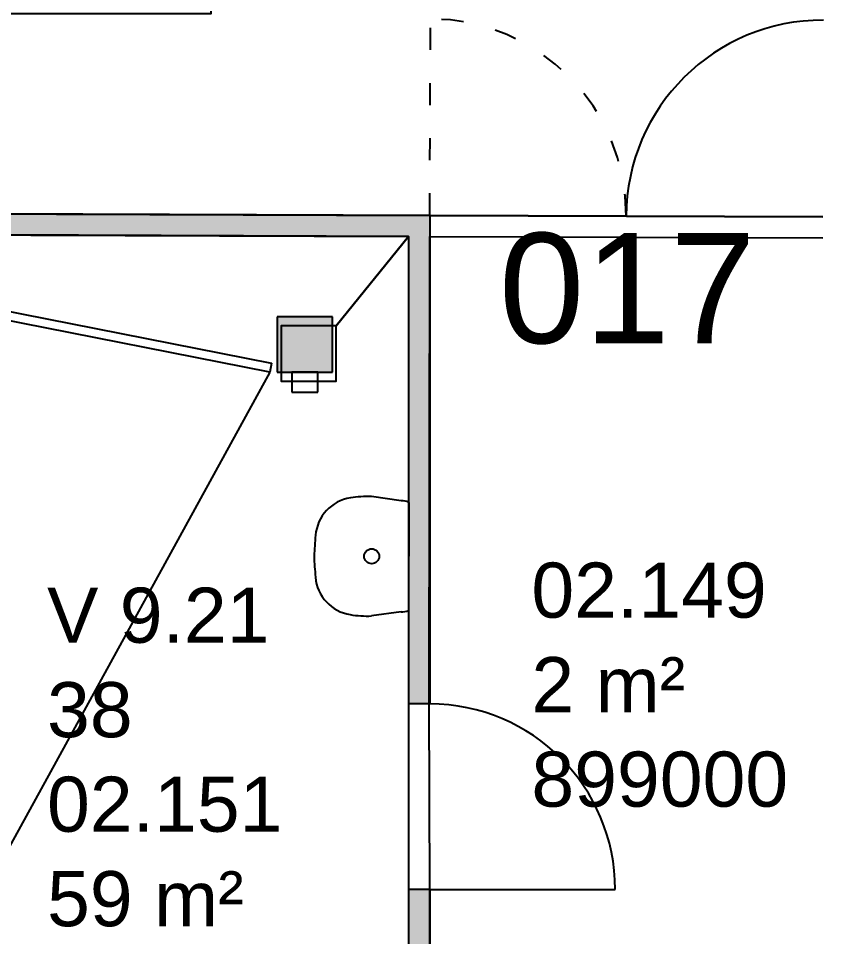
# Model space of a CAD drawing. Header units: metres. Extents: x -1 to 148, y -1 to 108.
# Drawn here: x 40.512 to 44.893, y 47.425 to 52.423 of the extents above; entities that cross this region are included whole.
import ezdxf

# ---------------------------------------------------------------- set-up
doc = ezdxf.new("R2010")
doc.units = ezdxf.units.M
doc.header["$MEASUREMENT"] = 0
doc.linetypes.add('ACAD_ISO03W100', pattern=[30, 12, -18])
doc.layers.get('0').update_dxf_attribs({"linetype": 'CONTINUOUS'})
doc.layers.add('Unchanged', color=8, linetype='CONTINUOUS')
doc.layers.add('Unchanged Layer Off', color=2, linetype='CONTINUOUS')
doc.styles.add('ARIAL', font='arial.ttf')

# ---------------------------------------------------------------- blocks, each defined once
blk = doc.blocks.new('Tuer')
at = {"layer": 'Unchanged'}
blk.add_line((0, 0), (0, 0.82), dxfattribs=at)
blk.add_arc((0, 0), 0.82, 90, 180, dxfattribs=at)
blk = doc.blocks.new('Raumstempel')
at = {"layer": 'Unchanged', "linetype": 'ByBlock', "style": 'ARIAL'}
for tag, p in [('HOERSAALNUMMER', (0, 1.0286)), ('ANZAHL PLAETZE', (0, 0.5143)), ('RAUMNUMMER', (0, 0)), ('FLÄCHE', (0, -0.5143)), ('INSTITUTSNUMMER1', (0, -1.0286)), ('INSTITUTSNUMMER2', (0, -1.5429))]:
    blk.add_attdef(tag, p, '', height=0.3, dxfattribs=at)

msp = doc.modelspace()

# ---------------------------------------------------------------- hatches: boundary and pattern name
at = {"layer": 'Unchanged'}
h = msp.add_hatch(color=256, dxfattribs=at)
h.paths.add_polyline_path([(42.6381, 48.6913), (42.7531, 48.6913), (42.7531, 51.3509), (35.5045, 51.3761), (35.5041, 51.2611), (42.6381, 51.2363)])
h.paths.add_polyline_path([(42.7531, 47.6813), (42.6381, 47.6813), (42.6381, 44.106), (34.4058, 44.1346), (34.4056, 44.1346), (34.4056, 44.0196), (42.6381, 43.991), (42.6381, 41.5322), (42.7531, 41.5322)])
h = msp.add_hatch(color=256, dxfattribs=at)
h.dxf.hatch_style = 1
h.paths.add_polyline_path([(35.0265, 50.8076), (34.7265, 50.8076), (34.7265, 50.5076), (35.0265, 50.5076)])
h.paths.add_polyline_path([(42.2229, 50.7976), (41.9229, 50.7976), (41.9229, 50.4976), (42.2229, 50.4976)])

# ---------------------------------------------------------------- linework, layer by layer
at = {"layer": 'Unchanged', "linetype": 'ACAD_ISO03W100', "ltscale": 0.01}
msp.add_line((42.7531, 51.3509), (42.7568, 52.4209), dxfattribs=at)
at = {"layer": 'Unchanged'}
for p, q in [((42.7531, 51.3509), (35.5045, 51.3761)), ((42.7531, 51.3509), (42.7531, 48.6913)), ((42.6381, 51.2363), (35.5041, 51.2611)), ((42.6381, 51.2363), (42.6381, 48.6913)), ((41.8823, 50.4976), (39.6584, 46.4516)), ((42.7531, 48.6913), (42.6381, 48.6913)), ((42.7531, 47.6813), (42.6381, 47.6813)), ((42.6381, 47.6813), (42.6381, 44.106)), ((42.7531, 47.6813), (42.7531, 41.5322))]:
    msp.add_line(p, q, dxfattribs=at)
at = {"layer": 'Unchanged', "ltscale": 0.2}
for p, q in [((39.1447, 51.0878), (41.892, 50.5467)), ((41.8823, 50.4976), (39.1351, 51.0387)), ((41.9229, 50.7976), (41.9229, 50.4976)), ((42.2229, 50.7976), (41.9229, 50.7976)), ((42.2229, 50.4976), (42.2229, 50.7976)), ((41.892, 50.5467), (41.8823, 50.4976)), ((41.9229, 50.4976), (42.2229, 50.4976)), ((42.0019, 50.4976), (42.0019, 50.3876)), ((42.1439, 50.4976), (42.0019, 50.4976)), ((42.1439, 50.3876), (42.1439, 50.4976)), ((42.0019, 50.3876), (42.1439, 50.3876))]:
    msp.add_line(p, q, dxfattribs=at)
at = {"layer": 'Unchanged', "linetype": 'Continuous'}
for p, q in [((42.5973, 49.7966), (42.4358, 49.8202)), ((42.6384, 49.7885), (42.6377, 49.2009)), ((42.5966, 49.1929), (42.435, 49.1702))]:
    msp.add_line(p, q, dxfattribs=at)
msp.add_circle((42.4368, 49.4952), 0.0409, dxfattribs=at)
at = {"layer": 'Unchanged', "linetype": 'ACAD_ISO03W100', "ltscale": 0.01}
msp.add_arc((42.7531, 51.3509), 1.07, 359.8007, 89.8007, dxfattribs=at)
at = {"layer": 'Unchanged'}
msp.add_arc((44.893, 51.3435), 1.07, 89.8007, 179.8007, dxfattribs=at)
at = {"layer": 'Unchanged', "linetype": 'Continuous'}
for centre, radius, start, end in [((42.3555, 49.5903), 0.2255, 98.9245, 175.1604), ((42.4154, 49.2074), 0.6131, 88.0899, 98.8711), ((42.6019, 49.7116), 0.0852, 64.5821, 93.0717), ((46.1558, 49.2684), 4.0394, 175.159, 176.7761), ((45.9386, 49.6998), 3.8214, 183.0637, 184.7772), ((42.3553, 49.4002), 0.2255, 184.7541, 260.9891), ((42.6014, 49.278), 0.0852, 266.7885, 295.241), ((42.4161, 49.7831), 0.6131, 260.989, 271.7703)]:
    msp.add_arc(centre, radius, start, end, dxfattribs=at)
at = {"layer": 'Unchanged Layer Off', "flags": 128}
for points in [[(44.893, 51.3435), (42.7531, 51.3509), (35.6325, 51.3757), (35.6325, 52.4496), (35.2417, 52.4496), (35.0105, 52.7105), (35.0105, 55.9317), (35.1714, 56.1255), (4.6523, 56.2081), (4.6523, 58.5764), (4.5318, 58.5764), (4.5318, 58.2231), (4.4212, 58.1141), (4.4206, 57.2374), (4.5646, 57.0918), (4.5646, 52.3369), (3.6825, 51.4443), (2.0973, 51.4443), (1.2518, 52.3034), (1.2518, 57.0422), (1.3496, 57.136), (1.3496, 58.0883), (1, 58.4325), (1, 72.1059)], [(44.893, 51.3435), (42.7531, 51.3509), (35.6325, 51.3757), (35.6325, 52.4496), (41.5625, 52.4496), (41.5625, 56.1259), (35.6138, 56.1255), (35.6138, 57.2099), (35.6138, 57.2099), (42.7915, 57.2099), (45.031, 57.1666)], [(33.1584, 23.9093), (33.1584, 52.4287), (35.2417, 52.4287), (35.2417, 52.4496), (35.6325, 52.4496), (35.6325, 51.3757), (42.7531, 51.3509), (44.893, 51.3435)], [(42.7531, 26.2691), (42.7531, 27.2791), (42.7531, 33.4459), (42.7531, 34.456), (42.7531, 40.5221), (42.7531, 41.5322), (42.7531, 47.6813), (42.7493, 48.6913), (42.7531, 51.2359), (42.7531, 51.2359), (44.893, 51.2285)]]:
    msp.add_lwpolyline(points, dxfattribs=at)
msp.add_lwpolyline([(34.4056, 51.265), (34.8146, 50.7761), (34.8146, 50.4761), (35.1146, 50.4761), (35.1146, 50.7761), (34.8146, 50.7761), (34.4056, 51.265), (42.6381, 51.2363), (42.2433, 50.7487), (41.9433, 50.7487), (41.9433, 50.4487), (42.2433, 50.4487), (42.2433, 50.7487), (42.6381, 51.2363), (42.6381, 44.106), (34.4056, 44.1346), (34.4056, 51.265)], close=True, dxfattribs=at)

# ---------------------------------------------------------------- block references
ref = msp.add_blockref('Raumstempel', (43.3067, 49.6751))
ref.add_attrib('RAUMNUMMER', '02.149', (43.3067, 49.1608), dxfattribs={"layer": 'Unchanged', "color": 7, "height": 0.3, "style": 'ARIAL'})
ref.add_attrib('FLÄCHE_NGF', '2 m²', (43.3067, 48.6465), dxfattribs={"layer": 'Unchanged', "color": 7, "height": 0.3, "style": 'ARIAL'})
ref.add_attrib('NUTZER_1', '899000', (43.3067, 48.1322), dxfattribs={"layer": 'Unchanged', "color": 7, "height": 0.3, "style": 'ARIAL'})
ref = msp.add_blockref('Raumstempel', (40.6688, 48.5101))
ref.add_attrib('HÖRSAALNUMMER', 'V 9.21', (40.6688, 49.0244), dxfattribs={"layer": 'Unchanged', "color": 7, "height": 0.3, "style": 'ARIAL'})
ref.add_attrib('ANZAHL_PLÄTZE', '38', (40.6688, 48.5101), dxfattribs={"layer": 'Unchanged', "color": 7, "height": 0.3, "style": 'ARIAL'})
ref.add_attrib('RAUMNUMMER', '02.151', (40.6688, 47.9958), dxfattribs={"layer": 'Unchanged', "color": 7, "height": 0.3, "style": 'ARIAL'})
ref.add_attrib('FLÄCHE_NGF', '59 m²', (40.6688, 47.4815), dxfattribs={"layer": 'Unchanged', "color": 7, "height": 0.3, "style": 'ARIAL'})
ref.add_attrib('NUTZER_1', '340620', (40.6688, 46.9672), dxfattribs={"layer": 'Unchanged', "color": 7, "height": 0.3, "style": 'ARIAL'})
at = {"xscale": 1.231732666875722, "yscale": 1.231732666875722, "zscale": 1.231732666875722, "rotation": 269.9999999969407}
msp.add_blockref('Tuer', (42.7531, 47.6813), dxfattribs=at)

# ---------------------------------------------------------------- texts
at = {"layer": 'Unchanged Layer Off', "style": 'ARIAL'}
msp.add_text('017', height=0.6, dxfattribs=at).set_placement((43.1293, 50.6551))

doc.saveas('drawing.dxf')
